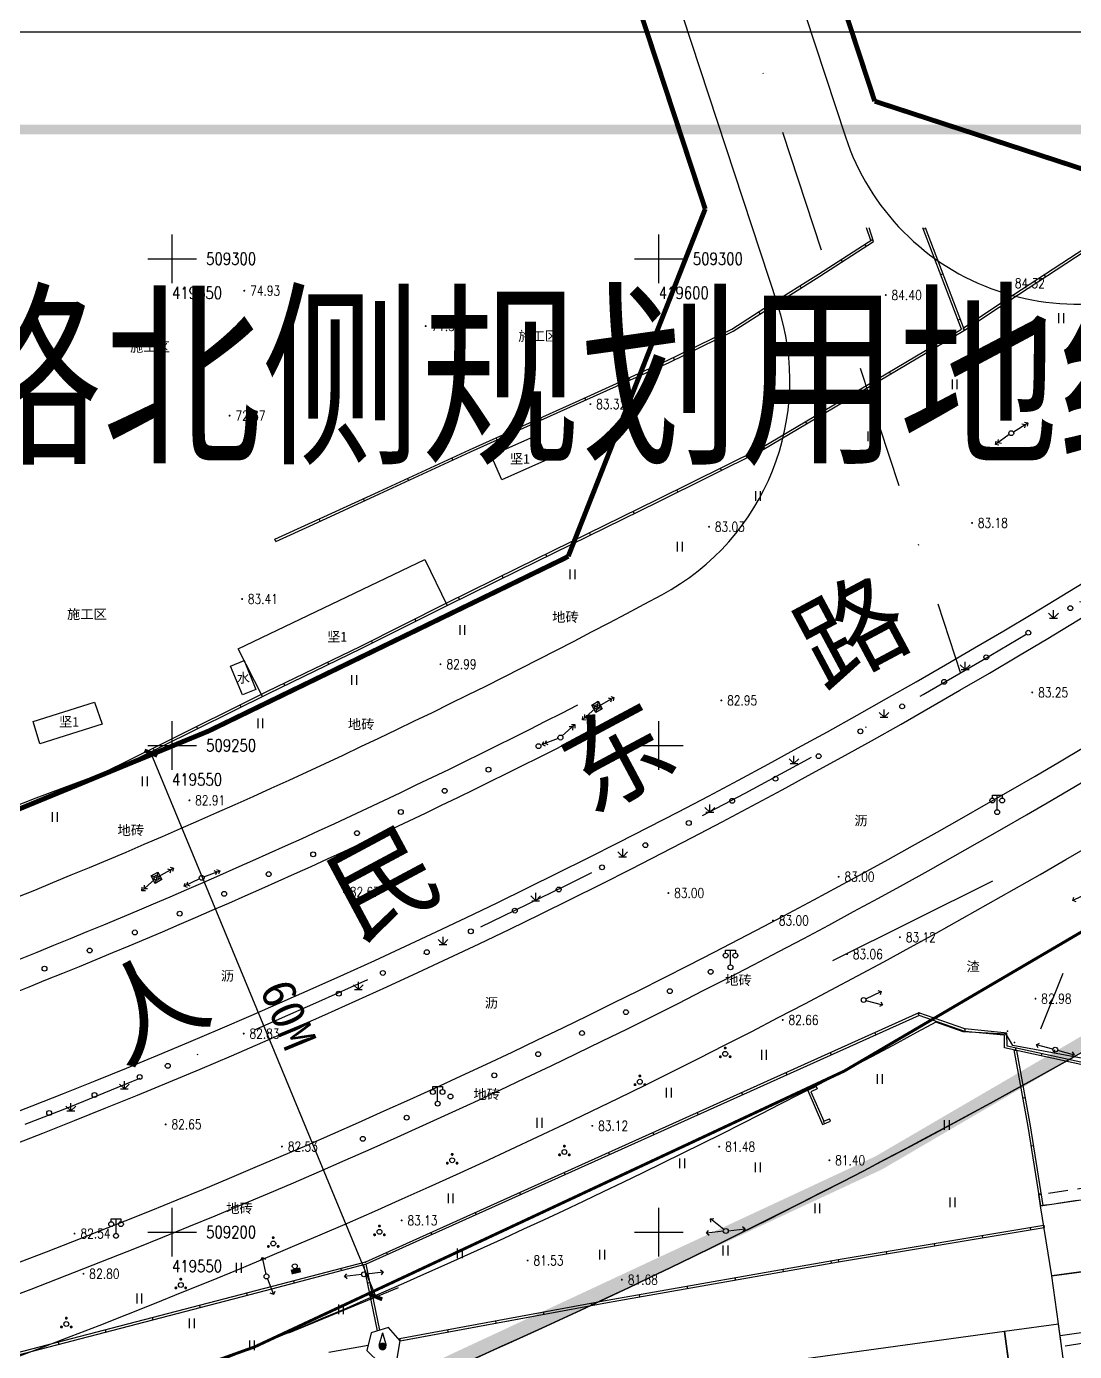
# Model space of a CAD drawing. Header units: millimetres. Extents: x 415847 to 420533, y 507593 to 509769.
# Drawn here: x 419535.1 to 419642.7, y 509187.7 to 509323.9 of the extents above; entities that cross this region are included whole.
import ezdxf
from ezdxf.enums import TextEntityAlignment as Align

# ---------------------------------------------------------------- set-up
doc = ezdxf.new("R2010")
doc.units = ezdxf.units.MM
for name, pattern in [('DASH', [0.35, 0.25, -0.1]), ('DASHDOT', [25.4, 12.7, -6.35, 0, -6.35]), ('X5', [3, 2, -1])]:
    doc.linetypes.add(name, pattern=pattern)
for name, color, linetype in [('DLDW', 11, 'Continuous'), ('GCD', 1, 'Continuous'), ('GXYZ', 2, 'Continuous'), ('JMD', 6, 'Continuous'), ('JZD', 1, 'Continuous'), ('PP-COM', 7, 'Continuous'), ('PUB_DIM', 3, 'Continuous'), ('PUB_TITLE', 4, 'Continuous'), ('RD-中线', 1, 'DASHDOT'), ('RD-侧石线', 5, 'Continuous'), ('RD-红线', 7, 'Continuous'), ('RD-绿线', 3, 'Continuous'), ('TK', 7, 'Continuous'), ('ZBTZ', 3, 'Continuous'), ('ZJ', 7, 'Continuous'), ('地块界限', 132, 'Continuous')]:
    doc.layers.add(name, color=color, linetype=linetype)
doc.styles.add('ht11k', font='simhei.ttf', dxfattribs={"height": 1})
doc.styles.add('HZ', font='rs.shx', dxfattribs={"width": 0.8, "bigfont": 'hztxt.shx'})
doc.styles.add('黑体_T3', font='simhei.ttf')
doc.linetypes.add('10421', pattern='A,2,[150,AAA.SHX,S=1,R=0,X=0,Y=1],1e-11', length=2)
doc.linetypes.add('1161', pattern='A,0,[149,AAA.SHX,S=0.15,R=0,X=0,Y=0],-1.6', length=1.6)
doc.dimstyles.new('_TCH_ARCH_M_M&&1', dxfattribs={"dimtxt": 3.5, "dimasz": 1, "dimexe": 2.5, "dimexo": 3, "dimgap": 1, "dimtad": 1, "dimzin": 0, "dimdsep": 46, "dimtxsty": '黑体_T3', "dimblk": 'ARCHTICK', "dimcen": 0.09, "dimclrt": 7, "dimazin": 2, "dimtfac": 1, "dimtix": 1, "dimtmove": 2, "dimatfit": 3, "dimfxl": 0, "dimtolj": 1, "dimtzin": 0, "dimarcsym": 0})

# ---------------------------------------------------------------- blocks, each defined once
blk = doc.blocks.new('gc013b')
at = {"linetype": 'Continuous'}
blk.add_line((0.5, 0), (4, 0), dxfattribs=at)
at = {"linetype": 'Continuous', "flags": 128}
blk.add_lwpolyline([(3.5, 0.5), (4, 0), (3.5, -0.5)], dxfattribs=at)
blk = doc.blocks.new('gc170')
at = {"linetype": 'Continuous'}
blk.add_circle((0, 0), 0.5, dxfattribs=at)
blk = doc.blocks.new('gc121')
for p, q in [((-0.5, -1), (-0.5, 1)), ((0.5, -1), (0.5, 1))]:
    blk.add_line(p, q)
blk = doc.blocks.new('NEW_BLOCK_50')
at = {"color": 0}
for points in [[(-1, 2.9), (-1, 3.5), (1, 3.5), (1, 2.9)], [(0, 0.5), (0, 3.5)]]:
    blk.add_lwpolyline(points, dxfattribs=at)
for centre in [(-1, 2.4), (1, 2.4), (0, 0)]:
    blk.add_circle(centre, 0.5, dxfattribs=at)
blk = doc.blocks.new('gc187')
at = {"const_width": 1, "flags": 128}
blk.add_lwpolyline([(-1, 1), (-1, -1)], dxfattribs=at)
blk.add_circle((0, 0), 0.5)
blk = doc.blocks.new('gc013a')
at = {"linetype": 'Continuous'}
blk.add_line((0.5, 0), (4, 0), dxfattribs=at)
at = {"linetype": 'Continuous', "flags": 128}
for points in [[(2.88, 0.5), (3.38, 0), (2.88, -0.5)], [(3.5, 0.5), (4, 0), (3.5, -0.5)]]:
    blk.add_lwpolyline(points, dxfattribs=at)
blk = doc.blocks.new('gc124')
for p, q in [((-1, 1), (0, 0)), ((-0.8, 0), (0.8, 0)), ((0, 0), (0, 1.6)), ((0, 0), (1, 1))]:
    blk.add_line(p, q)
blk = doc.blocks.new('gc214')
for points in [[(0, 2.8), (-0.77, 0.23)], [(0, 2.8), (0.77, 0.23)]]:
    blk.add_lwpolyline(points)
at = {"const_width": 0.8}
blk.add_lwpolyline([(-0.4, 0, 1), (0.4, 0, 1)], format="xyb", close=True, dxfattribs=at)
blk = doc.blocks.new('gc254')
at = {"const_width": 0.3}
for points in [[(-0.15, 1.2, 1), (0.15, 1.2, 1)], [(-1.15, -0.6, 1), (-0.85, -0.6, 1)], [(0.85, -0.6, 1), (1.15, -0.6, 1)]]:
    blk.add_lwpolyline(points, format="xyb", close=True, dxfattribs=at)
blk.add_circle((0, 0), 0.5)
blk = doc.blocks.new('acfgw')
at = {"color": 4}
for p, q in [((0, -5), (0, 5)), ((-5, 0), (5, 0))]:
    blk.add_line(p, q, dxfattribs=at)
blk = doc.blocks.new('GC0000')
at = {"linetype": 'Continuous'}
blk.add_point((0, 0), dxfattribs=at)
blk = doc.blocks.new('GC200')
at = {"linetype": 'Continuous', "const_width": 0.2, "flags": 128}
blk.add_lwpolyline([(-0.1, 0, 1), (0.1, 0, 1)], format="xyb", close=True, dxfattribs=at)
blk = doc.blocks.new('_ArchTick')
at = {"color": 0, "linetype": 'ByBlock', "const_width": 0.4}
blk.add_lwpolyline([(-0.5, -0.5), (0.5, 0.5)], dxfattribs=at)

msp = doc.modelspace()

# ---------------------------------------------------------------- linework, layer by layer
at = {"color": 0, "ltscale": 0.1}
for points in [[(419498.541, 509156.064, 0.05388), (419642.661, 509218.021), (419636.358, 509219.179), (419635.67, 509220.334), (419631.283, 509220.573), (419628.45, 509221.575, -0.0501787), (419495.601, 509165.622), (419434.836, 509146.935), (419438.141, 509137.489)], [(419753.583, 509175.875), (419748.787, 509182.569), (419702.35, 509197.503), (419702.709, 509198.672), (419677.073, 509207.506), (419673.216, 509209.035), (419664.369, 509212.495), (419658.501, 509214.79), (419656.948, 509215.397), (419642.661, 509218.021, -0.05388), (419498.541, 509156.064), (419438.141, 509137.489), (419465.554, 509059.139), (419467.988, 509059.888), (419589.514, 509079.17), (419731.871, 509101.758), (419728.938, 509122.43), (419747.296, 509127.638)]]:
    msp.add_lwpolyline(points, format="xyb", close=True, dxfattribs=at)
at = {"layer": 'DLDW', "color": 252, "linetype": '10421', "elevation": 86.648, "flags": 128}
msp.add_lwpolyline([(419556.024, 509258.146), (419557.396, 509258.712), (419558.616, 509255.761), (419557.244, 509255.194), (419556.024, 509258.146)], close=True, dxfattribs=at)
at = {"layer": 'DLDW', "color": 252, "linetype": 'Continuous', "flags": 128}
msp.add_lwpolyline([(419570.454, 509189.64), (419570.019, 509187.842), (419571.336, 509186.543), (419573.145, 509187.022), (419573.43, 509188.83), (419572.245, 509190.185)], close=True, dxfattribs=at)
at = {"layer": 'GXYZ', "color": 252, "linetype": 'Continuous'}
for p, q in [((419594.202, 509253.769), (419593.114, 509254.142)), ((419593.791, 509254.531), (419593.526, 509253.38)), ((419548.945, 509236.218), (419547.857, 509236.591)), ((419548.534, 509236.979), (419548.269, 509235.829))]:
    msp.add_line(p, q, dxfattribs=at)
at = {"layer": 'GXYZ', "color": 252, "linetype": 'Continuous', "flags": 128}
for points in [[(419593.791, 509254.531), (419594.202, 509253.769), (419593.526, 509253.38), (419593.114, 509254.142)], [(419548.534, 509236.979), (419548.945, 509236.218), (419548.269, 509235.829), (419547.857, 509236.591)]]:
    msp.add_lwpolyline(points, close=True, dxfattribs=at)
at = {"layer": 'JMD', "linetype": 'Continuous'}
for p, q in [((419627.431, 509303.125), (419627.197, 509303.037)), ((419621.318, 509301.276, 84.274), (419621.183, 509301.486)), ((419622.004, 509301.953), (419621.81, 509301.889)), ((419618.861, 509299.699), (419618.726, 509299.909)), ((419629.201, 509298.449), (419628.967, 509298.36)), ((419639.742, 509298.162), (419639.605, 509298.371)), ((419614.642, 509297.015), (419614.509, 509297.227)), ((419635.561, 509295.421), (419635.424, 509295.63)), ((419610.416, 509294.344), (419610.281, 509294.554)), ((419630.971, 509293.773), (419630.737, 509293.684)), ((419606.113, 509291.813), (419606.003, 509292.038)), ((419631.391, 509292.662), (419631.253, 509292.87)), ((419628.114, 509290.714), (419627.986, 509290.929)), ((419601.618, 509289.623), (419601.508, 509289.848)), ((419597.07, 509287.546), (419596.967, 509287.773)), ((419623.815, 509288.161), (419623.687, 509288.376)), ((419592.515, 509285.484), (419592.412, 509285.712)), ((419619.514, 509285.61), (419619.387, 509285.825)), ((419587.955, 509283.433), (419587.852, 509283.661)), ((419615.214, 509283.059), (419615.086, 509283.274)), ((419583.394, 509281.385), (419583.291, 509281.613)), ((419610.913, 509280.509), (419610.786, 509280.724)), ((419578.842, 509279.317), (419578.737, 509279.544)), ((419606.449, 509278.259), (419606.338, 509278.483)), ((419574.303, 509277.218), (419574.198, 509277.445)), ((419601.97, 509276.038), (419601.859, 509276.262)), ((419569.764, 509275.122), (419569.659, 509275.35)), ((419597.485, 509273.828), (419597.375, 509274.052)), ((419592.995, 509271.627), (419592.885, 509271.851)), ((419560.673, 509270.956), (419560.569, 509271.183)), ((419588.506, 509269.426), (419588.396, 509269.651)), ((419584.018, 509267.22), (419583.908, 509267.444))]:
    msp.add_line(p, q, dxfattribs=at)
at = {"layer": 'JMD', "color": 252, "linetype": 'Continuous'}
for p, q in [((419565.221, 509273.033), (419565.117, 509273.26)), ((419579.536, 509265.006), (419579.425, 509265.23)), ((419575.063, 509262.77), (419574.951, 509262.993)), ((419570.595, 509260.525), (419570.483, 509260.749)), ((419566.103, 509258.331), (419565.994, 509258.556)), ((419561.601, 509256.155), (419561.492, 509256.38)), ((419557.115, 509253.948), (419557.004, 509254.172)), ((419552.638, 509251.722), (419552.526, 509251.946)), ((419548.159, 509249.498), (419548.049, 509249.722)), ((419543.677, 509247.282), (419543.566, 509247.506)), ((419539.027, 509245.455), (419538.939, 509245.689)), ((419626.74, 509222.535), (419626.656, 509222.299)), ((419622.181, 509220.488), (419622.283, 509220.26)), ((419631.453, 509220.866), (419631.429, 509220.617)), ((419635.682, 509220.439), (419635.626, 509220.196)), ((419617.622, 509218.435), (419617.724, 509218.207)), ((419636.475, 509218.71), (419636.739, 509218.653)), ((419636.656, 509218.678), (419636.71, 509218.915, 82.81)), ((419636.656, 509218.678), (419636.71, 509218.915, 82.81)), ((419636.656, 509218.678, 84.899), (419636.656, 509218.678, 84.899)), ((419639.32, 509218.347), (419639.267, 509218.103)), ((419640.655, 509218.714), (419640.601, 509218.419)), ((419640.655, 509218.714), (419640.601, 509218.419)), ((419640.655, 509218.714, 84.899), (419640.655, 509218.714, 84.899)), ((419613.063, 509216.381), (419613.166, 509216.154)), ((419608.504, 509214.328), (419608.607, 509214.1)), ((419616.172, 509214.946), (419616.275, 509214.718)), ((419637.371, 509213.791), (419637.617, 509213.836)), ((419603.945, 509212.275), (419604.048, 509212.047)), ((419617.641, 509211.4), (419617.544, 509211.631)), ((419599.386, 509210.221), (419599.489, 509209.993)), ((419617.025, 509211.142), (419616.929, 509211.373)), ((419638.227, 509208.865), (419638.473, 509208.905)), ((419594.827, 509208.168), (419594.93, 509207.94)), ((419590.268, 509206.114), (419590.371, 509205.886)), ((419585.71, 509204.061), (419585.812, 509203.833)), ((419639.022, 509203.929), (419639.269, 509203.969)), ((419639.036, 509203.868), (419639.332, 509203.916)), ((419581.151, 509202.007), (419581.253, 509201.779)), ((419639.222, 509202.688), (419639.469, 509202.728)), ((419639.539, 509200.713), (419639.58, 509200.467)), ((419576.592, 509199.954), (419576.695, 509199.726)), ((419633.23, 509199.655), (419633.271, 509199.409)), ((419633.23, 509199.655), (419633.271, 509199.409)), ((419638.161, 509200.482), (419638.202, 509200.236)), ((419638.161, 509200.482), (419638.202, 509200.236)), ((419623.367, 509198.002), (419623.409, 509197.755)), ((419623.367, 509198.002), (419623.409, 509197.755)), ((419628.298, 509198.829), (419628.34, 509198.582)), ((419628.298, 509198.829), (419628.34, 509198.582)), ((419569.955, 509196.69), (419569.711, 509196.64)), ((419572.033, 509197.9), (419572.136, 509197.672)), ((419617.674, 509197.041), (419617.717, 509196.795)), ((419617.674, 509197.041), (419617.717, 509196.795)), ((419618.436, 509197.175), (419618.479, 509196.929)), ((419618.436, 509197.175), (419618.477, 509196.928)), ((419567.327, 509196.264), (419567.39, 509196.022)), ((419607.824, 509195.313), (419607.867, 509195.067)), ((419607.824, 509195.313), (419607.867, 509195.067)), ((419612.749, 509196.177), (419612.792, 509195.931)), ((419612.749, 509196.177), (419612.792, 509195.931)), ((419562.489, 509195.003), (419562.552, 509194.761)), ((419570.342, 509194.81), (419570.097, 509194.759)), ((419602.899, 509194.45), (419602.943, 509194.203)), ((419602.899, 509194.45), (419602.943, 509194.203)), ((419552.811, 509192.483), (419552.874, 509192.241)), ((419557.65, 509193.742), (419557.713, 509193.5)), ((419593.052, 509192.707), (419593.098, 509192.461)), ((419593.052, 509192.707), (419593.098, 509192.461)), ((419597.975, 509193.586), (419598.018, 509193.339)), ((419597.975, 509193.586), (419598.018, 509193.339)), ((419547.973, 509191.223), (419548.036, 509190.981)), ((419588.136, 509191.799), (419588.181, 509191.553)), ((419588.136, 509191.799), (419588.181, 509191.553)), ((419543.134, 509189.963), (419543.197, 509189.721)), ((419571.35, 509189.912), (419571.105, 509189.862)), ((419578.302, 509189.984), (419578.347, 509189.738)), ((419578.302, 509189.984), (419578.347, 509189.738)), ((419583.219, 509190.891), (419583.264, 509190.646)), ((419583.219, 509190.891), (419583.264, 509190.646)), ((419538.295, 509188.703), (419538.358, 509188.461)), ((419573.385, 509189.076), (419573.43, 509188.83))]:
    msp.add_line(p, q, dxfattribs=at)
at = {"layer": 'JMD', "color": 252, "linetype": 'Continuous', "flags": 128}
for points, elevation in [([(419510.731, 509234.693), (419518.475, 509237.532), (419529.856, 509242.2), (419536.045, 509244.606), (419542.868, 509247.161), (419548.744, 509250.066), (419559.804, 509255.563), (419569.327, 509260.168), (419578.156, 509264.603), (419585.515, 509268.238), (419599.836, 509275.259), (419610.421, 509280.507), (419625.385, 509289.383), (419631.083, 509292.77), (419627.14, 509303.188)], 89.671), ([(419510.842, 509234.467), (419518.565, 509237.299), (419529.949, 509241.968), (419536.134, 509244.372), (419542.967, 509246.931), (419548.855, 509249.842), (419559.914, 509255.339), (419569.438, 509259.944), (419578.267, 509264.379), (419585.625, 509268.014), (419599.947, 509275.035), (419610.54, 509280.287), (419625.513, 509289.168), (419631.391, 509292.662), (419627.407, 509303.188)], 89.671), ([(419560.569, 509271.183), (419564.386, 509272.923), (419571.216, 509276.066), (419580.542, 509280.378), (419591.521, 509285.309), (419600.947, 509289.574), (419607.504, 509292.769), (419611.372, 509295.255), (419616.415, 509298.425), (419621.988, 509302.003)], 84.274), ([(419560.673, 509270.956), (419564.49, 509272.696), (419571.321, 509275.839), (419580.646, 509280.151), (419591.624, 509285.081), (419601.053, 509289.348), (419607.627, 509292.551), (419611.506, 509295.044), (419616.549, 509298.214), (419622.068, 509301.758)], 84.274), ([(419653.382, 509215.033), (419635.531, 509218.916), (419635.502, 509220.224), (419635.443, 509220.238), (419631.429, 509220.617)], 82.81), ([(419653.429, 509215.278), (419635.777, 509219.118), (419635.748, 509220.424), (419635.483, 509220.485), (419631.453, 509220.866)], 82.81)]:
    msp.add_lwpolyline(points, dxfattribs=dict(at, elevation=elevation))
at = {"layer": 'JMD', "linetype": 'Continuous', "flags": 128}
for points, elevation in [([(419621.77, 509301.863), (419621.334, 509303.188)], 85.551), ([(419631.253, 509292.87), (419634.813, 509295.23), (419644.646, 509301.676), (419646.867, 509303.188)], 84.732)]:
    msp.add_lwpolyline(points, dxfattribs=dict(at, elevation=elevation))
at = {"layer": 'JMD', "color": 7, "linetype": 'Continuous', "flags": 128}
for points, elevation in [([(419622.068, 509301.758), (419621.597, 509303.188)], 85.551), ([(419631.391, 509292.662), (419634.951, 509295.021), (419644.785, 509301.468), (419647.311, 509303.188)], 84.732)]:
    msp.add_lwpolyline(points, dxfattribs=dict(at, elevation=elevation))
at = {"layer": 'JMD', "elevation": 86.164}
msp.add_lwpolyline([(419582.771, 509279.801), (419587.472, 509281.865), (419588.568, 509279.368), (419583.868, 509277.304), (419582.771, 509279.801)], dxfattribs=at)
at = {"layer": 'JMD', "color": 252}
for points, elevation in [([(419559.293, 509255.03), (419556.812, 509259.926), (419575.984, 509269.102), (419578.267, 509264.379)], 86.771), ([(419542.817, 509252.177), (419536.417, 509250.181), (419535.753, 509252.47), (419542.052, 509254.434), (419542.817, 509252.177)], 86.361)]:
    msp.add_lwpolyline(points, dxfattribs=dict(at, elevation=elevation))
at = {"layer": 'JMD', "color": 252, "linetype": 'Continuous', "flags": 128}
for points in [[(419631.453, 509220.866), (419626.731, 509222.538), (419569.872, 509196.927), (419559.49, 509194.221), (419519.886, 509183.91), (419512.309, 509182.199), (419476.217, 509170.437)], [(419631.43, 509220.625), (419626.742, 509222.269), (419569.955, 509196.69), (419559.553, 509193.979), (419519.945, 509183.667), (419512.375, 509181.958), (419476.294, 509170.199)], [(419636.475, 509218.71), (419637.905, 509210.864), (419639.222, 509202.688)], [(419636.739, 509218.653), (419638.151, 509210.906), (419639.469, 509202.728)], [(419616.172, 509214.946), (419615.297, 509214.55), (419616.815, 509211.054), (419617.641, 509211.4)], [(419616.275, 509214.718), (419615.624, 509214.424), (419616.946, 509211.38), (419617.544, 509211.631)], [(419618.436, 509197.175), (419639.539, 509200.713)], [(419618.477, 509196.928), (419639.58, 509200.467)], [(419618.477, 509196.928), (419639.58, 509200.467)], [(419618.477, 509196.928), (419639.58, 509200.467)], [(419571.105, 509189.862), (419569.711, 509196.64)], [(419571.35, 509189.912), (419569.955, 509196.69)], [(419573.385, 509189.076), (419594.693, 509193.01), (419618.436, 509197.175)], [(419573.43, 509188.83), (419594.737, 509192.764), (419618.479, 509196.929)], [(419573.43, 509188.83), (419594.737, 509192.764), (419618.479, 509196.929)], [(419573.604, 509188.862), (419594.737, 509192.764), (419618.479, 509196.929)]]:
    msp.add_lwpolyline(points, dxfattribs=at)
at = {"layer": 'JMD', "color": 252, "linetype": 'X5', "elevation": 84.498, "flags": 128}
msp.add_lwpolyline([(419664.687, 509202.597), (419664.229, 509201.67), (419659.619, 509205.724), (419639.222, 509202.688), (419639.036, 509203.868), (419659.775, 509206.926)], close=True, dxfattribs=at)
at = {"layer": 'JMD', "color": 252, "linetype": 'Continuous', "flags": 128}
msp.add_lwpolyline([(419639.222, 509202.688), (419659.619, 509205.724), (419664.229, 509201.67), (419664.031, 509201.445), (419663.817, 509198.658), (419659.175, 509197.953), (419654.739, 509197.466), (419640.376, 509195.492), (419639.222, 509202.688)], close=True, dxfattribs=at)
for points, elevation in [([(419662.607, 509198.475), (419663.255, 509192.464), (419641.223, 509189.331), (419640.376, 509195.492)], 78.953), ([(419598.43, 509184.681), (419600.378, 509171.222), (419637.405, 509175.825), (419635.509, 509189.777)], -3.639), ([(419615.81, 509143.477), (419617.636, 509130.137), (419648.808, 509134.148), (419641.057, 509190.54), (419635.509, 509189.777), (419638.037, 509171.175), (419631.083, 509170.369), (419634.371, 509145.935)], 78.853)]:
    msp.add_lwpolyline(points, close=True, dxfattribs=dict(at, elevation=elevation))
at = {"layer": 'JMD', "color": 252, "linetype": 'X5', "elevation": -3.639, "flags": 128}
msp.add_lwpolyline([(419663.255, 509192.464), (419663.435, 509191.4), (419641.373, 509188.242), (419641.223, 509189.331)], dxfattribs=at)
at = {"layer": 'PP-COM', "color": 7, "ltscale": 100, "const_width": 0.3, "flags": 128}
msp.add_lwpolyline([(419495.603, 509165.623, 0.0697647), (419676.706, 509250.366)], format="xyb", dxfattribs=at)
at = {"layer": 'PUB_TITLE', "color": 4}
msp.add_lwpolyline([(419306.529, 508903.276), (419900.529, 508903.276), (419900.529, 509323.276), (419306.529, 509323.276)], close=True, dxfattribs=at)
at = {"layer": 'PUB_TITLE', "color": 4, "const_width": 1}
msp.add_lwpolyline([(419331.529, 508913.276), (419890.529, 508913.276), (419890.529, 509313.276), (419331.529, 509313.276)], close=True, dxfattribs=at)
at = {"layer": 'RD-中线'}
msp.add_lwpolyline([(419564.872, 509458.322), (419630.993, 509257.435)], dxfattribs=at)
msp.add_lwpolyline([(419077.291, 509068.364), (419486.783, 509194.297, 0.0810182), (419685.839, 509292.929)], format="xyb", dxfattribs=at)
at = {"layer": 'RD-侧石线'}
for points in [[(419566.956, 509432.797), (419612.212, 509295.304)], [(419607.776, 509347.163), (419619.177, 509312.525)]]:
    msp.add_lwpolyline(points, dxfattribs=at)
for points in [[(419619.177, 509312.525, 0.4970424), (419656.88, 509299.6, 0.4970424)], [(419600.304, 509265.469, 0.3637345), (419612.212, 509295.304, 0.3637345)], [(419338.289, 509171.647), (419480.316, 509215.325, 0.0487853), (419600.304, 509265.469, 0.0487853)], [(419353.15, 509130.183), (419493.249, 509173.269, 0.0690373), (419670.611, 509255.948)]]:
    msp.add_lwpolyline(points, format="xyb", dxfattribs=at)
at = {"layer": 'RD-红线', "ltscale": 0.001, "const_width": 0.5, "flags": 128}
for points in [[(419604.771, 509305.115), (419564.778, 509426.62)], [(419612.826, 509344.614), (419622.182, 509316.187)], [(419604.771, 509305.115), (419590.705, 509269.434)]]:
    msp.add_lwpolyline(points, dxfattribs=at)
for points in [[(419622.182, 509316.187), (419652.829, 509306.182, 0.5062504)], [(419477.964, 509222.971, 0.0460688), (419590.195, 509269.161, 0.0048188), (419590.705, 509269.434, 0.0048188)]]:
    msp.add_lwpolyline(points, format="xyb", dxfattribs=at)
at = {"layer": 'RD-红线', "color": 3, "linetype": 'DASH', "ltscale": 10, "const_width": 1.5, "flags": 128}
msp.add_lwpolyline([(419362.913, 509114.354), (419498.541, 509156.064, 0.0691171), (419680.58, 509240.959, 0.0691171)], format="xyb", dxfattribs=at)
at = {"layer": 'RD-绿线'}
for points in [[(419348.607, 509153.372), (419486.342, 509195.731, 0.0810182), (419684.965, 509294.148)], [(419349.55, 509150.524), (419487.223, 509192.863, 0.0810182), (419686.712, 509291.709)], [(419353.167, 509139.604), (419490.604, 509181.871, 0.0659612), (419658.464, 509258.873)], [(419354.11, 509136.756), (419491.486, 509179.004, 0.0660257), (419660.216, 509256.431)], [(419344.047, 509167.14), (419482.079, 509209.59, 0.043972), (419591.683, 509254.162)], [(419344.991, 509164.292), (419482.961, 509206.723, 0.043795), (419592.627, 509251.275)]]:
    msp.add_lwpolyline(points, format="xyb", dxfattribs=at)
at = {"layer": 'ZBTZ', "color": 252, "linetype": '1161', "flags": 128}
for points, elevation in [([(419634.295, 509236.047), (419617.855, 509227.88)], 84.118), ([(419566.11, 509187.676), (419570.148, 509188.377)], 80.525)]:
    msp.add_lwpolyline(points, dxfattribs=dict(at, elevation=elevation))
msp.add_lwpolyline([(419639.242, 509220.899), (419641.535, 509226.608)], dxfattribs=at)
at = {"layer": '地块界限'}
msp.add_lwpolyline([(419498.541, 509156.064, 0.0721776), (419688.016, 509245.836, 0.0691171)], format="xyb", dxfattribs=at)

# ---------------------------------------------------------------- block references
at = {"layer": 'DLDW', "color": 252, "xscale": 0.5, "yscale": 0.5}
for p in [(419634.768, 509243.146, 83.394), (419607.371, 509227.207), (419577.286, 509213.193), (419544.251, 509199.611, 83.394)]:
    msp.add_blockref('NEW_BLOCK_50', p, dxfattribs=at)
at = {"layer": 'DLDW', "color": 252, "linetype": 'Continuous', "xscale": 0.5, "yscale": 0.5}
msp.add_blockref('gc214', (419571.627, 509188.246, -3.639), dxfattribs=at)
at = {"layer": 'GCD', "color": 252, "linetype": 'Continuous'}
ref = msp.add_blockref('GC200', (419635.966, 509297.488, 84.32), dxfattribs=dict(at, xscale=0.5, yscale=0.5, zscale=0.5))
ref.add_attrib('height', '84.32', dxfattribs={"linetype": 'Continuous', "height": 1, "style": 'HZ', "width": 0.8}).set_placement((419636.566, 509297.488, 84.32), align=Align.MIDDLE_LEFT)
ref = msp.add_blockref('GC200', (419557.424, 509296.716, 74.93), dxfattribs=dict(at, xscale=0.5, yscale=0.5, zscale=0.5))
ref.add_attrib('height', '74.93', dxfattribs={"linetype": 'Continuous', "height": 1, "style": 'HZ', "width": 0.8}).set_placement((419558.024, 509296.716, 74.93), align=Align.MIDDLE_LEFT)
ref = msp.add_blockref('GC200', (419623.322, 509296.268, 84.4), dxfattribs=dict(at, xscale=0.5, yscale=0.5, zscale=0.5))
ref.add_attrib('height', '84.40', dxfattribs={"linetype": 'Continuous', "height": 1, "style": 'HZ', "width": 0.8}).set_placement((419623.922, 509296.268, 84.4), align=Align.MIDDLE_LEFT)
ref = msp.add_blockref('GC200', (419576.057, 509293.089, 71.59), dxfattribs=dict(at, xscale=0.5, yscale=0.5, zscale=0.5))
ref.add_attrib('height', '71.59', dxfattribs={"linetype": 'Continuous', "height": 1, "style": 'HZ', "width": 0.8}).set_placement((419576.657, 509293.089, 71.59), align=Align.MIDDLE_LEFT)
ref = msp.add_blockref('GC200', (419592.984, 509285.063, 83.32), dxfattribs=dict(at, xscale=0.5, yscale=0.5, zscale=0.5))
ref.add_attrib('height', '83.32', dxfattribs={"linetype": 'Continuous', "height": 1, "style": 'HZ', "width": 0.8}).set_placement((419593.584, 509285.063, 83.32), align=Align.MIDDLE_LEFT)
ref = msp.add_blockref('GC200', (419555.912, 509283.877, 72.67), dxfattribs=dict(at, xscale=0.5, yscale=0.5, zscale=0.5))
ref.add_attrib('height', '72.67', dxfattribs={"linetype": 'Continuous', "height": 1, "style": 'HZ', "width": 0.8}).set_placement((419556.512, 509283.877, 72.67), align=Align.MIDDLE_LEFT)
ref = msp.add_blockref('GC200', (419605.167, 509272.464, 83.03), dxfattribs=dict(at, xscale=0.5, yscale=0.5, zscale=0.5))
ref.add_attrib('height', '83.03', dxfattribs={"linetype": 'Continuous', "height": 1, "style": 'HZ', "width": 0.8}).set_placement((419605.767, 509272.464, 83.03), align=Align.MIDDLE_LEFT)
ref = msp.add_blockref('GC200', (419632.182, 509272.86, 83.18), dxfattribs=dict(at, xscale=0.5, yscale=0.5, zscale=0.5))
ref.add_attrib('height', '83.18', dxfattribs={"linetype": 'Continuous', "height": 1, "style": 'HZ', "width": 0.8}).set_placement((419632.782, 509272.86, 83.18), align=Align.MIDDLE_LEFT)
ref = msp.add_blockref('GC200', (419557.201, 509265.043, 83.41), dxfattribs=dict(at, xscale=0.5, yscale=0.5, zscale=0.5))
ref.add_attrib('height', '83.41', dxfattribs={"linetype": 'Continuous', "height": 1, "style": 'HZ', "width": 0.8}).set_placement((419557.801, 509265.043, 83.41), align=Align.MIDDLE_LEFT)
ref = msp.add_blockref('GC200', (419577.58, 509258.344, 82.99), dxfattribs=dict(at, xscale=0.5, yscale=0.5, zscale=0.5))
ref.add_attrib('height', '82.99', dxfattribs={"linetype": 'Continuous', "height": 1, "style": 'HZ', "width": 0.8}).set_placement((419578.18, 509258.344, 82.99), align=Align.MIDDLE_LEFT)
ref = msp.add_blockref('GC200', (419606.427, 509254.626, 82.95), dxfattribs=dict(at, xscale=0.5, yscale=0.5, zscale=0.5))
ref.add_attrib('height', '82.95', dxfattribs={"linetype": 'Continuous', "height": 1, "style": 'HZ', "width": 0.8}).set_placement((419607.027, 509254.626, 82.95), align=Align.MIDDLE_LEFT)
ref = msp.add_blockref('GC200', (419638.361, 509255.444, 83.25), dxfattribs=dict(at, xscale=0.5, yscale=0.5, zscale=0.5))
ref.add_attrib('height', '83.25', dxfattribs={"linetype": 'Continuous', "height": 1, "style": 'HZ', "width": 0.8}).set_placement((419638.961, 509255.444, 83.25), align=Align.MIDDLE_LEFT)
ref = msp.add_blockref('GC200', (419551.783, 509244.36, 82.91), dxfattribs=dict(at, xscale=0.5, yscale=0.5, zscale=0.5))
ref.add_attrib('height', '82.91', dxfattribs={"linetype": 'Continuous', "height": 1, "style": 'HZ', "width": 0.8}).set_placement((419552.383, 509244.36, 82.91), align=Align.MIDDLE_LEFT)
ref = msp.add_blockref('GC200', (419618.472, 509236.503, 83.002), dxfattribs=dict(at, xscale=0.5, yscale=0.5, zscale=0.5))
ref.add_attrib('height', '83.00', dxfattribs={"linetype": 'Continuous', "height": 1, "style": 'HZ', "width": 0.8}).set_placement((419619.072, 509236.503, 83.002), align=Align.MIDDLE_LEFT)
ref = msp.add_blockref('GC200', (419567.653, 509234.941, 82.67), dxfattribs=dict(at, xscale=0.5, yscale=0.5, zscale=0.5))
ref.add_attrib('height', '82.67', dxfattribs={"linetype": 'Continuous', "height": 1, "style": 'HZ', "width": 0.8}).set_placement((419568.253, 509234.941, 82.67), align=Align.MIDDLE_LEFT)
ref = msp.add_blockref('GC200', (419600.987, 509234.836, 83), dxfattribs=dict(at, xscale=0.5, yscale=0.5, zscale=0.5))
ref.add_attrib('height', '83.00', dxfattribs={"linetype": 'Continuous', "height": 1, "style": 'HZ', "width": 0.8}).set_placement((419601.587, 509234.836, 83), align=Align.MIDDLE_LEFT)
ref = msp.add_blockref('GC200', (419611.728, 509232.01, 82.997), dxfattribs=dict(at, xscale=0.5, yscale=0.5, zscale=0.5))
ref.add_attrib('height', '83.00', dxfattribs={"linetype": 'Continuous', "height": 1, "style": 'HZ', "width": 0.8}).set_placement((419612.328, 509232.01, 82.997), align=Align.MIDDLE_LEFT)
ref = msp.add_blockref('GC200', (419624.77, 509230.297, 83.122), dxfattribs=dict(at, xscale=0.5, yscale=0.5, zscale=0.5))
ref.add_attrib('height', '83.12', dxfattribs={"linetype": 'Continuous', "height": 1, "style": 'HZ', "width": 0.8}).set_placement((419625.37, 509230.297, 83.122), align=Align.MIDDLE_LEFT)
ref = msp.add_blockref('GC200', (419619.345, 509228.555, 83.06), dxfattribs=dict(at, xscale=0.5, yscale=0.5, zscale=0.5))
ref.add_attrib('height', '83.06', dxfattribs={"linetype": 'Continuous', "height": 1, "style": 'HZ', "width": 0.8}).set_placement((419619.945, 509228.555, 83.06), align=Align.MIDDLE_LEFT)
ref = msp.add_blockref('GC200', (419638.698, 509223.978, 82.981), dxfattribs=dict(at, xscale=0.5, yscale=0.5, zscale=0.5))
ref.add_attrib('height', '82.98', dxfattribs={"linetype": 'Continuous', "height": 1, "style": 'HZ', "width": 0.8}).set_placement((419639.298, 509223.978, 82.981), align=Align.MIDDLE_LEFT)
ref = msp.add_blockref('GC200', (419612.737, 509221.797, 82.66), dxfattribs=dict(at, xscale=0.5, yscale=0.5, zscale=0.5))
ref.add_attrib('height', '82.66', dxfattribs={"linetype": 'Continuous', "height": 1, "style": 'HZ', "width": 0.8}).set_placement((419613.337, 509221.797, 82.66), align=Align.MIDDLE_LEFT)
ref = msp.add_blockref('GC200', (419557.367, 509220.393, 82.831), dxfattribs=dict(at, xscale=0.5, yscale=0.5, zscale=0.5))
ref.add_attrib('height', '82.83', dxfattribs={"linetype": 'Continuous', "height": 1, "style": 'HZ', "width": 0.8}).set_placement((419557.967, 509220.393, 82.831), align=Align.MIDDLE_LEFT)
ref = msp.add_blockref('GC200', (419549.35, 509211.066, 82.65), dxfattribs=dict(at, xscale=0.5, yscale=0.5, zscale=0.5))
ref.add_attrib('height', '82.65', dxfattribs={"linetype": 'Continuous', "height": 1, "style": 'HZ', "width": 0.8}).set_placement((419549.95, 509211.066, 82.65), align=Align.MIDDLE_LEFT)
ref = msp.add_blockref('GC200', (419593.171, 509210.92, 83.118), dxfattribs=dict(at, xscale=0.5, yscale=0.5, zscale=0.5))
ref.add_attrib('height', '83.12', dxfattribs={"linetype": 'Continuous', "height": 1, "style": 'HZ', "width": 0.8}).set_placement((419593.771, 509210.92, 83.118), align=Align.MIDDLE_LEFT)
ref = msp.add_blockref('GC200', (419561.288, 509208.788, 82.527), dxfattribs=dict(at, xscale=0.5, yscale=0.5, zscale=0.5))
ref.add_attrib('height', '82.53', dxfattribs={"linetype": 'Continuous', "height": 1, "style": 'HZ', "width": 0.8}).set_placement((419561.888, 509208.788, 82.527), align=Align.MIDDLE_LEFT)
ref = msp.add_blockref('GC200', (419606.212, 509208.772, 81.48), dxfattribs=dict(at, xscale=0.5, yscale=0.5, zscale=0.5))
ref.add_attrib('height', '81.48', dxfattribs={"linetype": 'Continuous', "height": 1, "style": 'HZ', "width": 0.8}).set_placement((419606.812, 509208.772, 81.48), align=Align.MIDDLE_LEFT)
ref = msp.add_blockref('GC200', (419617.527, 509207.378, 81.4), dxfattribs=dict(at, xscale=0.5, yscale=0.5, zscale=0.5))
ref.add_attrib('height', '81.40', dxfattribs={"linetype": 'Continuous', "height": 1, "style": 'HZ', "width": 0.8}).set_placement((419618.127, 509207.378, 81.4), align=Align.MIDDLE_LEFT)
ref = msp.add_blockref('GC200', (419573.591, 509201.2, 83.125), dxfattribs=dict(at, xscale=0.5, yscale=0.5, zscale=0.5))
ref.add_attrib('height', '83.13', dxfattribs={"linetype": 'Continuous', "height": 1, "style": 'HZ', "width": 0.8}).set_placement((419574.191, 509201.2, 83.125), align=Align.MIDDLE_LEFT)
ref = msp.add_blockref('GC200', (419539.985, 509199.849, 82.542), dxfattribs=dict(at, xscale=0.5, yscale=0.5, zscale=0.5))
ref.add_attrib('height', '82.54', dxfattribs={"linetype": 'Continuous', "height": 1, "style": 'HZ', "width": 0.8}).set_placement((419540.585, 509199.849, 82.542), align=Align.MIDDLE_LEFT)
ref = msp.add_blockref('GC200', (419586.526, 509197.079, 81.53), dxfattribs=dict(at, xscale=0.5, yscale=0.5, zscale=0.5))
ref.add_attrib('height', '81.53', dxfattribs={"linetype": 'Continuous', "height": 1, "style": 'HZ', "width": 0.8}).set_placement((419587.126, 509197.079, 81.53), align=Align.MIDDLE_LEFT)
ref = msp.add_blockref('GC200', (419540.906, 509195.72, 82.795), dxfattribs=dict(at, xscale=0.5, yscale=0.5, zscale=0.5))
ref.add_attrib('height', '82.80', dxfattribs={"linetype": 'Continuous', "height": 1, "style": 'HZ', "width": 0.8}).set_placement((419541.506, 509195.72, 82.795), align=Align.MIDDLE_LEFT)
ref = msp.add_blockref('GC200', (419596.209, 509195.113, 81.68), dxfattribs=dict(at, xscale=0.5, yscale=0.5, zscale=0.5))
ref.add_attrib('height', '81.68', dxfattribs={"linetype": 'Continuous', "height": 1, "style": 'HZ', "width": 0.8}).set_placement((419596.809, 509195.113, 81.68), align=Align.MIDDLE_LEFT)
at = {"layer": 'GXYZ', "linetype": 'Continuous'}
for name, xscale, yscale, rotation in [('gc170', 0.4999999999980325, 0.4999999999980325, 10.26692009310223), ('gc013a', 0.4999999999927868, 0.4999999999927868, 31.62288659203337), ('gc013a', 0.5000000000046497, 0.5000000000046497, 215.9572746489489)]:
    msp.add_blockref(name, (419636.211, 509282.082, 83.394), dxfattribs=dict(at, xscale=xscale, yscale=yscale, rotation=rotation))
at = {"layer": 'GXYZ', "color": 252, "linetype": 'Continuous'}
for p, xscale, yscale, rotation in [((419593.658, 509253.956), 0.5, 0.5, 29.36018571368831), ((419593.658, 509253.956), 0.5, 0.5, 221.8324460551207), ((419589.899, 509250.807), 0.5, 0.5, 41.83244605512073), ((419589.899, 509250.807), 0.5, 0.5, 201.3559664997655), ((419548.401, 509236.404), 0.5000000000000019, 0.5000000000000019, 29.36018571368815), ((419548.401, 509236.404), 0.5000000000000021, 0.5000000000000021, 221.8324460551207), ((419553.047, 509236.397), 0.5, 0.5, 205.6903545565793), ((419553.047, 509236.397), 0.5, 0.5, 21.35596649976548)]:
    msp.add_blockref('gc013a', p, dxfattribs=dict(at, xscale=xscale, yscale=yscale, rotation=rotation))
at = {"layer": 'GXYZ', "color": 252, "linetype": 'Continuous', "xscale": 0.5, "yscale": 0.5}
for p in [(419593.658, 509253.956), (419589.899, 509250.807), (419548.401, 509236.404), (419553.047, 509236.397)]:
    msp.add_blockref('gc170', p, dxfattribs=at)
at = {"layer": 'GXYZ', "color": 252, "linetype": 'Continuous'}
for name, p, xscale, yscale, zscale, rotation in [('gc013b', (419644.336, 509234.923), 0.5, 0.5, 0.5, 205.431544055842), ('gc013b', (419621.041, 509223.846), 0.5, 0.5, 0.5, 25.43154404379449), ('gc013b', (419621.041, 509223.846), 0.4999999999999998, 0.4999999999999998, 0.4999999999999998, 345.4772610521708), ('gc013b', (419640.729, 509218.746, 82.539), 0.4999999999999997, 0.4999999999999997, 0.4999999999999997, 165.4772610521709), ('gc013b', (419640.729, 509218.746), 0.4999999999999998, 0.4999999999999998, 0.4999999999999998, 344.7283989606108), ('gc013b', (419606.883, 509200.117), 0.5, 0.5, 0.5, 141.7671904608759), ('gc013b', (419606.883, 509200.117), 0.5, 0.5, 0.5, 186.8303727306794), ('gc013b', (419606.883, 509200.117), 0.4999999999999997, 0.4999999999999997, 0.4999999999999997, 6.654102738944444), ('gc013b', (419559.707, 509195.445), 0.4999999999999997, 0.4999999999999997, 0.4999999999999997, 101.4389434704822), ('gc187', (419562.609, 509196.491), 0.5, 0.5, 0.5, 103.7068990150457), ('gc013b', (419559.707, 509195.445), 0.5, 0.5, 0.5, 290.5872480114553), ('gc013b', (419569.715, 509195.665), 0.5, 0.5, 0.5, 186.8303727306794), ('gc013b', (419569.715, 509195.665), 0.5, 0.5, 0.5, 6.830372730679433)]:
    msp.add_blockref(name, p, dxfattribs=dict(at, xscale=xscale, yscale=yscale, zscale=zscale, rotation=rotation))
at = {"layer": 'GXYZ', "color": 252, "linetype": 'Continuous', "xscale": 0.5, "yscale": 0.5, "zscale": 0.5}
for p in [(419621.041, 509223.846), (419621.041, 509223.846), (419640.729, 509218.746), (419606.883, 509200.117), (419559.707, 509195.445, 83.361), (419569.715, 509195.665)]:
    msp.add_blockref('gc170', p, dxfattribs=at)
at = {"layer": 'JZD', "linetype": 'Continuous'}
for p in [(419626.731, 509222.538), (419631.453, 509220.866), (419635.84, 509220.627), (419636.528, 509219.472), (419569.872, 509196.927)]:
    msp.add_blockref('GC0000', p, dxfattribs=at)
at = {"layer": 'TK', "color": 252, "linetype": 'Continuous', "xscale": 0.5, "yscale": 0.5}
for p in [(419550, 509300), (419600, 509300), (419550, 509250), (419600, 509250), (419550, 509200), (419600, 509200)]:
    msp.add_blockref('acfgw', p, dxfattribs=at)
at = {"layer": 'ZBTZ', "color": 252, "linetype": 'Continuous', "xscale": 0.5, "yscale": 0.5}
for name, p in [('gc121', (419641.35, 509293.895)), ('gc121', (419630.414, 509287.095)), ('gc121', (419621.772, 509281.746)), ('gc121', (419610.21, 509275.617)), ('gc121', (419602.18, 509270.422)), ('gc121', (419591.159, 509267.584)), ('gc121', (419579.84, 509261.853)), ('gc121', (419568.734, 509256.717)), ('gc121', (419559.084, 509252.257)), ('gc121', (419547.225, 509246.302)), ('gc121', (419537.971, 509242.634)), ('gc254', (419606.829, 509218.317)), ('gc254', (419598.058, 509215.445)), ('gc254', (419590.306, 509208.234)), ('gc254', (419578.779, 509207.381)), ('gc254', (419571.308, 509200.023)), ('gc254', (419560.399, 509198.83)), ('gc254', (419550.9, 509194.564)), ('gc254', (419539.143, 509190.556))]:
    msp.add_blockref(name, p, dxfattribs=at)
at = {"layer": 'ZBTZ', "color": 252, "linetype": 'Continuous', "xscale": 0.5, "yscale": 0.5, "zscale": 0.5}
for name, p in [('gc124', (419640.546, 509263.085)), ('gc124', (419631.478, 509257.796)), ('gc124', (419623.139, 509252.895)), ('gc124', (419613.885, 509248.134)), ('gc124', (419605.247, 509243.134)), ('gc124', (419596.301, 509238.561)), ('gc124', (419587.361, 509234.039)), ('gc124', (419577.843, 509229.547)), ('gc124', (419569.146, 509224.913)), ('gc121', (419610.832, 509218.21)), ('gc121', (419622.731, 509215.727)), ('gc124', (419545.108, 509214.712)), ('gc121', (419601.057, 509214.319)), ('gc124', (419539.603, 509212.447)), ('gc121', (419587.761, 509211.227)), ('gc121', (419629.608, 509211.008)), ('gc121', (419602.422, 509207.073)), ('gc121', (419610.201, 509206.659)), ('gc121', (419578.646, 509203.457)), ('gc121', (419630.197, 509203.044)), ('gc121', (419616.31, 509202.447)), ('gc121', (419579.575, 509197.822)), ('gc121', (419594.209, 509197.673)), ('gc121', (419606.881, 509198.106)), ('gc121', (419556.876, 509196.325)), ('gc121', (419546.664, 509193.178)), ('gc121', (419567.374, 509192.075)), ('gc121', (419552.059, 509190.626)), ('gc121', (419558.236, 509188.376))]:
    msp.add_blockref(name, p, dxfattribs=at)
at = {"layer": 'ZBTZ', "color": 252, "linetype": 'Continuous'}
for p, xscale, yscale, rotation in [((419642.28, 509264.096), 0.5, 0.5, 30.25101300381261), ((419637.96, 509261.577), 0.5, 0.5, 30.25101300381261), ((419633.641, 509259.058), 0.5, 0.5, 30.25101300381261), ((419629.322, 509256.539), 0.5, 0.5, 30.25101300381261), ((419625.01, 509254.009), 0.5, 0.5, 30.77099071361266), ((419620.714, 509251.451), 0.5, 0.5, 30.77099071361266), ((419587.651, 509249.927), 0.5, 0.5, 25.12196171502472), ((419616.417, 509248.893), 0.5, 0.5, 30.77099071361266), ((419582.508, 509247.511), 0.4999999999999997, 0.4999999999999997, 25.77267079485529), ((419611.987, 509246.578), 0.5, 0.5, 27.07199373600366), ((419578.005, 509245.337), 0.4999999999999997, 0.4999999999999997, 25.77267079485529), ((419607.535, 509244.303), 0.5, 0.5, 27.07199373600366), ((419573.502, 509243.163), 0.4999999999999997, 0.4999999999999997, 25.77267079485529), ((419603.082, 509242.027), 0.5, 0.5, 27.07199373600366), ((419569, 509240.989), 0.4999999999999997, 0.4999999999999997, 25.77267079485529), ((419564.497, 509238.815), 0.4999999999999997, 0.4999999999999997, 25.77267079485529), ((419598.63, 509239.752), 0.5, 0.5, 27.07199373600366), ((419594.178, 509237.476), 0.5, 0.5, 27.07199373600366), ((419559.93, 509236.781), 0.5, 0.5, 23.98105464694554), ((419555.361, 509234.749), 0.5, 0.5, 23.98105464694554), ((419589.726, 509235.201), 0.5, 0.5, 27.07199373600366), ((419585.222, 509233.03), 0.4999999999999999, 0.4999999999999999, 25.26147309340465), ((419550.793, 509232.717), 0.5, 0.5, 23.98105464694554), ((419546.181, 509230.788), 0.5, 0.5, 21.87334137945594), ((419580.701, 509230.896), 0.4999999999999999, 0.4999999999999999, 25.26147309340465), ((419541.541, 509228.925), 0.5, 0.5, 21.87334137945594), ((419576.179, 509228.762), 0.4999999999999999, 0.4999999999999999, 25.26147309340465), ((419536.901, 509227.062), 0.5, 0.5, 21.87334137945594), ((419571.657, 509226.628), 0.4999999999999999, 0.4999999999999999, 25.26147309340465), ((419605.334, 509226.746), 0.5, 0.5, 25.47330584052914), ((419567.135, 509224.495), 0.4999999999999999, 0.4999999999999999, 25.26147309340465), ((419601.139, 509224.748), 0.5, 0.5, 25.47330584052914), ((419596.626, 509222.597), 0.5, 0.5, 25.47330584052914), ((419592.112, 509220.447), 0.5, 0.5, 25.47330584052914), ((419587.606, 509218.28), 0.5, 0.5, 25.79067792407749), ((419549.563, 509217.08), 0.5, 0.5, 21.69056273689025), ((419546.679, 509215.933), 0.5, 0.5, 21.69056273689025), ((419583.104, 509216.105), 0.5, 0.5, 25.79067792407749), ((419542.033, 509214.085), 0.5, 0.5, 21.69056273689025), ((419578.602, 509213.929), 0.5, 0.5, 25.79067792407749), ((419537.387, 509212.237), 0.5, 0.5, 21.69056273689025), ((419574.1, 509211.754), 0.5, 0.5, 25.79067792407749), ((419569.598, 509209.578), 0.5, 0.5, 25.79067792407749)]:
    msp.add_blockref('gc170', p, dxfattribs=dict(at, xscale=xscale, yscale=yscale, rotation=rotation))

# ---------------------------------------------------------------- texts
at = {"layer": 'TK', "color": 252, "linetype": 'Continuous', "style": 'HZ', "width": 0.8}
for s, p in [('509300', (419553.5, 509299.375)), ('509300', (419603.5, 509299.375)), ('419550', (419550, 509295.875)), ('419600', (419600, 509295.875)), ('509250', (419553.5, 509249.375)), ('419550', (419550, 509245.875)), ('509200', (419553.5, 509199.375)), ('419550', (419550, 509195.875))]:
    msp.add_text(s, height=1.25, dxfattribs=at).set_placement(p)
at = {"layer": 'ZJ', "linetype": 'Continuous', "style": 'ht11k', "width": 0.8}
msp.add_text('玉林市玉东新区好邦路北侧规划用地红线图', height=15, dxfattribs=at).set_placement((419379.166, 509280.448, 362.798))
at = {"layer": 'ZJ', "linetype": 'Continuous', "style": 'ht11k'}
for s, p in [('施工区', (419587.618, 509292.088)), ('坚1', (419585.735, 509279.468, -86.361))]:
    msp.add_text(s, height=1, dxfattribs=at).set_placement(p, align=Align.MIDDLE)
at = {"layer": 'ZJ', "color": 252, "linetype": 'Continuous', "style": 'ht11k'}
for s, p in [('施工区', (419547.733, 509290.972)), ('施工区', (419541.256, 509263.508)), ('地砖', (419590.417, 509263.209)), ('坚1', (419566.962, 509261.2)), ('坚1', (419539.416, 509252.457)), ('地砖', (419569.432, 509252.19)), ('沥', (419620.774, 509242.289)), ('地砖', (419545.768, 509241.303)), ('渣', (419632.292, 509227.311)), ('沥', (419555.697, 509226.331)), ('地砖', (419608.189, 509225.909)), ('沥', (419582.812, 509223.557)), ('地砖', (419582.339, 509214.177)), ('地砖', (419556.936, 509202.468))]:
    msp.add_text(s, height=1, dxfattribs=at).set_placement(p, align=Align.MIDDLE)
at = {"layer": 'ZJ', "color": 0, "linetype": '1161', "style": 'ht11k'}
msp.add_text('人   民   东   路', height=8, rotation=28.14938, dxfattribs=at).set_placement((419583.687, 509242.622, 76.899), align=Align.MIDDLE)
at = {"layer": 'ZJ', "color": 252, "linetype": '10421', "style": 'ht11k'}
msp.add_text('水', height=1, dxfattribs=at).set_placement((419557.32, 509256.953), align=Align.MIDDLE)

# ---------------------------------------------------------------- dimensions: what is measured, and where the dimension line sits
at = {"layer": 'PUB_DIM', "color": 4}
msp.add_aligned_dim(p1=(419536.134, 509244.372), p2=(419559.245, 509188.519), distance=12.659, text='60M ', dimstyle='_TCH_ARCH_M_M&&1', dxfattribs=at).render()

doc.saveas('drawing.dxf')
